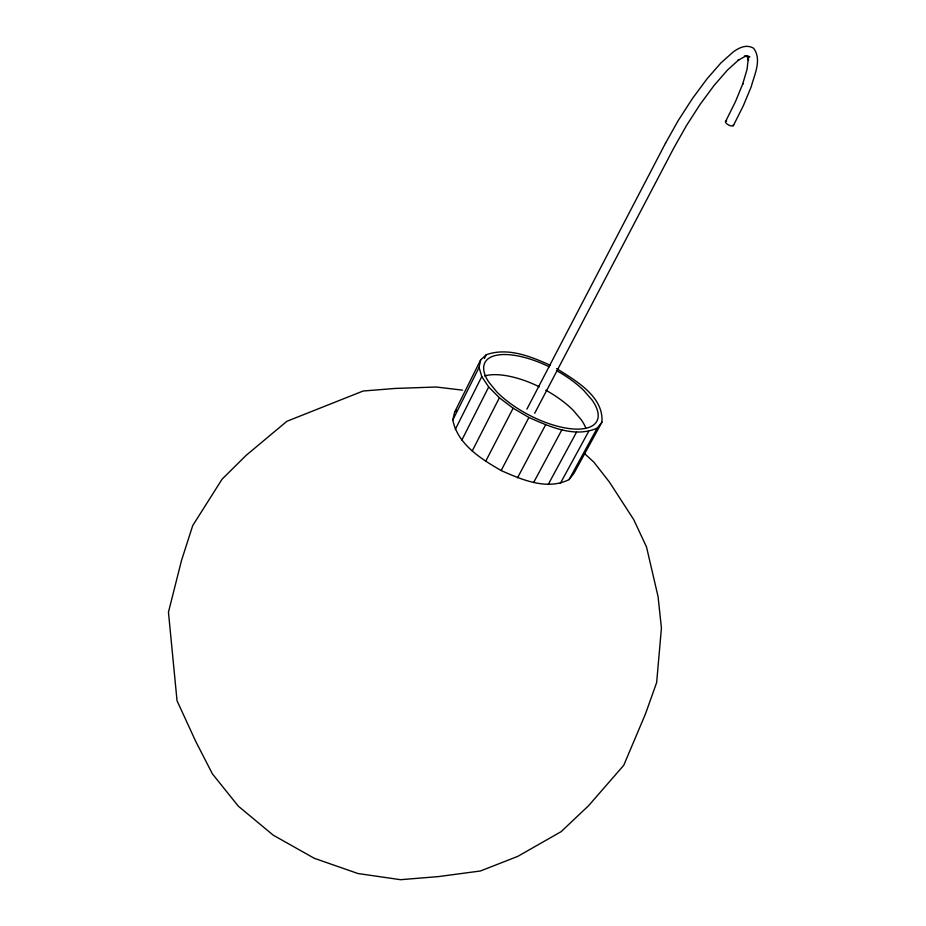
<?xml version="1.0" encoding="UTF-8"?>
<svg xmlns="http://www.w3.org/2000/svg" width="926" height="926" viewBox="0 0 926 926"><rect width="100%" height="100%" fill="white"/><g stroke="black" fill="none" stroke-linecap="round" stroke-linejoin="round"><path stroke-width="1.39" d="M550.299 365.284C530.714 356.406 507.737 347.1 486.3 354.716L480.64 359.925L454.597 412.186L452.814 419.976C457.594 444.387 481.15 458.96 501.151 470.535C521.755 479.737 547.15 490.618 569.062 479.599L573.9 473.394L601.912 422.221C603.972 396.513 575.428 380.424 556.607 368.606M452.814 419.976L479.066 367.379L480.64 359.925M725.59 121.491L735.452 101.652L742.907 83.548L742.617 84.301L747.097 69.23L748.312 58.049L748.497 60.317L747.178 56.579M484.402 358.512L486.3 354.716M733.369 125.612L743.37 105.657L751.31 86.535C754.354 74.612 762.167 59.681 753.614 48.256C746.437 43.916 738.774 47.724 732.813 52.307L720.891 62.968L707.105 78.733L692.498 98.445L678.226 120.554L665.481 143.241M455.256 429.479L481.775 376.604L479.066 367.379M461.866 440.047L488.685 386.987L481.775 376.604M472.237 450.95L499.38 397.786L488.685 386.987M485.652 461.368L513.12 408.204L499.38 397.786M526.894 409.165L665.609 143.009M501.151 470.535L528.92 417.476C549.697 426.678 574.826 438.206 597.247 428.078L601.912 422.221M534.707 413.251L673.908 147.813L686.467 125.566L700.195 104.256L714.235 85.273L727.477 70.052L738.913 59.715L737.987 60.34L746.703 55.583L745.569 55.954M517.565 477.735L545.576 424.872M533.677 482.446L561.862 429.861M548.285 484.356L576.562 432.106M560.346 483.36L588.623 431.47M569.062 479.599L597.247 428.078M454.597 412.186L456.53 410.334M462.537 390.147L436.239 387.01L395.032 388.445L363.108 391.027L286.886 421.295L246.154 455.337L222.078 479.17L192.724 525.586L181.531 560.404L168.451 612.167L177.04 700.785L195.733 741.39L212.367 773.823L238.306 806.152L273.205 835.159L314.273 858.286L357.98 873.531L400.576 879.7L438.6 876.575L480.386 870.996L517.715 856.4L561.156 831.641L588.566 805.713L623.742 765.304L645.457 713.946L656.65 682.555L661.43 628.048L658.05 596.518L646.498 546.919L633.731 519.625L609.424 482.076L593.936 462.236L584.491 453.52M744.377 56L749.886 56.868L747.687 56M513.12 408.204L528.92 417.476M549.35 366.846A63.176 26.09 27.6 0 0 495.341 355.515A63.176 26.09 27.6 0 0 488.592 381.813L496.602 391.675A63.176 26.09 27.6 0 0 572.187 428.888A63.176 26.09 27.6 0 0 592.05 400.02L583.843 390.54A63.176 26.09 27.6 0 0 556.48 370.562M484.564 375.933A62.771 26.634 27.6 0 1 539.349 386.825M545.784 390.182A62.771 26.634 27.6 0 1 573.229 410.322L581.331 419.86A62.771 26.634 27.6 0 1 585.718 427.858M733.369 124.674A4.41 1.655 26.1 0 1 731.158 125.89A4.41 1.655 26.1 0 1 726.158 123.239A4.41 1.655 26.1 0 1 726.644 121.109"/></g></svg>
